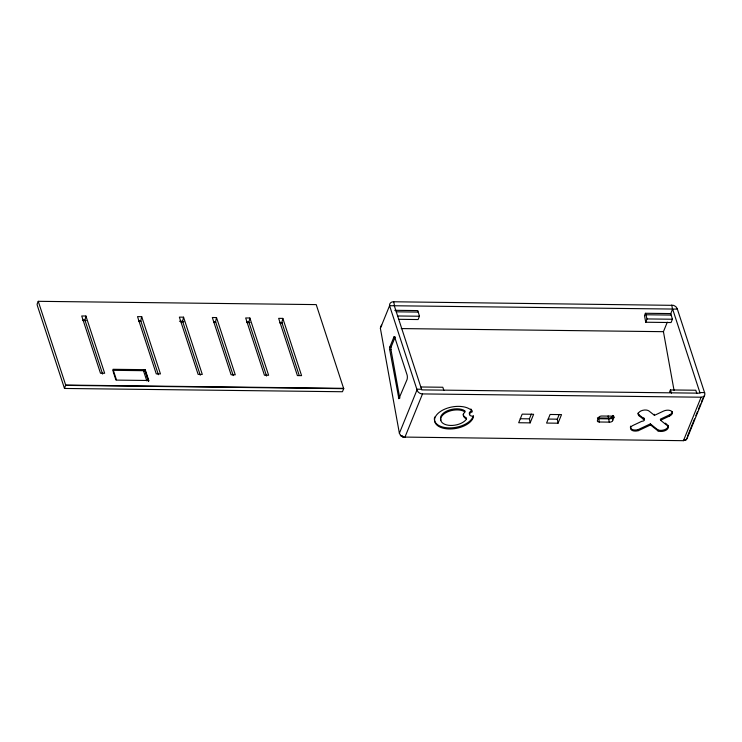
<?xml version="1.0" encoding="UTF-8"?>
<svg xmlns="http://www.w3.org/2000/svg" width="742" height="742" viewBox="0 0 742 742"><rect width="100%" height="100%" fill="white"/><g stroke="black" fill="none" stroke-linecap="round" stroke-linejoin="round"><path stroke-width="1.11" d="M687.25 437.455L686.378 439.616L683.456 440.683L402.98 437.057L400.81 435.767L399.382 433.291L380.386 328.335L380.711 326.322L381.74 325.154M102.619 374.051L84.94 320.108L85.905 316.018L81.722 315.971L100.476 373.217L104.659 373.263L85.905 316.018M158.408 374.719L140.739 320.767L141.703 316.676L137.52 316.63L156.265 373.875L160.458 373.922L141.703 316.676M144.978 370.694L145.219 369.674L112.988 369.293L116.531 380.108L148.762 380.488L148.521 381.518L144.978 370.694L112.747 370.314M200.257 375.211L182.588 321.267L183.552 317.177L179.36 317.122L198.114 374.367L202.297 374.422L183.552 317.177M233.229 375.6L215.56 321.657L216.516 317.567L212.333 317.511L231.087 374.756L235.27 374.812L216.516 317.567M266.573 376.036L248.904 322.093L249.868 318.003L245.676 317.956L264.43 375.202L268.613 375.248L249.868 318.003M299.184 375.331L281.877 322.482L282.832 318.392L278.649 318.346L297.403 375.591L301.586 375.637L282.832 318.392M613.866 417.672L613.884 417.635A2.634 1.456 -10.3 0 0 611.946 416.132L601.586 416.021A2.634 1.456 -10.3 0 0 598.608 417.625L597.431 420.51A2.634 1.456 -10.3 0 0 598.692 421.985L610.156 422.142A2.634 1.456 -10.3 0 0 612.642 420.705L613.866 417.672L613.476 415.511M38.25 301.317L37.1 304.155L37.369 305.648L64.489 388.456L342.452 391.739L343.704 388.669L316.213 304.6L38.25 301.317L65.676 385.052L64.489 388.456M380.386 328.335L389.578 305.704A5.027 3.96 22.1 0 1 393.065 301.762L673.634 305.352L675.841 306.641L677.186 308.579L704.844 393.483A4.6 3.627 22.1 0 1 701.107 397.211L683.456 440.683M389.856 346.987L393.965 336.914A3.617 0.992 -89.3 0 1 394.679 337.1L407.08 374.914A3.024 0.835 -89.3 0 1 406.978 379.746L398.871 398.732L389.698 349.565A2.606 0.714 -89.3 0 1 389.856 346.987L391.117 346.996L395.189 336.989L393.919 336.97M394.763 310.314L417.82 310.592L419.453 316.24L418.117 319.542L398.519 319.31M399.382 433.291L417.041 389.819L389.578 305.704L677.344 309.108M404.854 437.39L422.504 393.919L701.107 397.211M530.14 422.875L533.628 414.277L522.183 414.138L518.686 422.736L530.14 422.875L529.408 418.85L531.355 414.073M558.04 423.2L561.527 414.611L550.082 414.472L546.585 423.07L558.04 423.2L557.307 419.174L559.245 414.398M670.787 313.578L645.419 313.282L644.501 315.545L645.716 322.232L671.074 322.538L672.419 319.236L670.787 313.578L672.623 309.052L700.086 393.177L421.762 389.884L394.299 305.76M645.716 322.232L647.052 318.93L645.419 313.282M612.873 415.437L612.048 417.458A2.634 1.456 -10.3 0 1 609.562 418.896L598.108 418.729A2.634 1.456 -10.3 0 1 597.56 418.571M674.051 390.375L663.431 331.674L667.29 322.176M669.497 392.203L670.416 389.94L695.783 390.236L696.831 393.445M687.63 435.897L694.512 418.933M695.811 415.752L697.526 411.513M698.389 409.389L700.541 404.084M701.403 401.969L702.693 398.788M686.944 438.837L704.594 395.365M466.56 418.85L465.772 420.028A13.606 7.513 -10.3 0 1 446.396 424.86A13.606 7.513 -10.3 0 1 443.827 414.073A13.606 7.513 -10.3 0 1 463.648 411.124L464.928 411.912L464.557 412.246A10.138 5.602 -10.3 0 0 466.449 418.822L466.254 417.737A10.138 5.602 -10.3 0 1 463.138 414.166M464.362 411.161L464.733 410.827L463.453 410.038A13.606 7.513 -10.3 0 0 447.213 410.845A13.606 7.513 -10.3 0 0 440.933 420.167M667.865 425.147L668.06 426.233A6.112 3.376 -10.3 0 1 665.453 430.508A6.112 3.376 -10.3 0 1 658.043 430.935L650.558 424.953L638.472 430.62A6.112 3.376 -10.3 0 1 631.488 430.017A6.112 3.376 -10.3 0 1 632.351 425.732L641.849 421.27A2.17 1.196 -10.3 0 0 644.436 420.055A2.17 1.196 -10.3 0 0 642.86 418.794L639.029 415.733A5.936 3.274 -10.3 0 1 640.977 410.938A5.936 3.274 -10.3 0 1 649.046 411.031L654.453 415.353L663.478 411.114A5.936 3.274 -10.3 0 1 671.547 411.216A5.936 3.274 -10.3 0 1 669.599 416.012L660.575 420.25L660.38 419.165L669.405 414.926A5.936 3.274 -10.3 0 0 672.206 411.671M630.746 426.093A6.112 3.376 -10.3 0 0 632.11 429.433A6.112 3.376 -10.3 0 0 638.278 429.544L650.363 423.868L657.848 429.859A6.112 3.376 -10.3 0 0 664.665 429.674A6.112 3.376 -10.3 0 0 668.125 425.862M401.821 436.519L402.878 436.379L403.602 437.242M213.585 322.13L215.764 322.149M246.808 322.547L250.073 322.584M396.191 311.816L418.089 312.076M645.688 314.766L671.056 315.072M397.554 315.981L419.453 316.24M647.052 318.93L672.419 319.236M82.854 320.09L84.94 320.108M138.652 320.748L140.739 320.767M179.443 321.23L182.588 321.267M213.464 321.629L215.56 321.657M246.808 322.074L248.904 322.093M279.78 322.464L281.877 322.482M82.928 320.581L86.23 320.618M138.726 321.24L140.924 321.258M180.575 321.731L183.877 321.768M279.855 322.946L282.062 322.974M401.227 328.576L663.431 331.674M389.698 349.565L390.96 349.584L399.78 398.157L398.51 398.139M420.918 386.99L442.816 387.25L443.874 390.459M65.676 385.052L343.639 388.335M416.93 389.198L421.651 389.253M699.966 392.546L704.687 392.601M65.741 385.376L343.704 388.669M398.417 397.814L399.688 397.823M597.421 417.792A2.634 1.456 -10.3 0 0 597.969 417.95L609.423 418.117A2.634 1.456 -10.3 0 0 611.909 416.679L612.642 420.705M520.253 418.738L529.408 418.85M548.153 419.063L557.307 419.174M684.087 439.83L686.007 439.932M401.292 436.166L402.878 436.379L402.98 437.057M400.383 435.322L402.878 436.379M665.37 423.153L667.03 424.489M660.575 420.25L668.06 426.233M637.972 413.108A5.936 3.274 -10.3 0 0 638.834 414.648L642.655 417.709A2.17 1.196 -10.3 0 1 643.713 419.592M470.882 408.963L472.06 410.79A3.96 2.189 -10.3 0 0 469.825 414.342M670.416 389.94L671.473 393.149M145.219 369.674L148.762 380.488M145.089 370.341L148.595 381.045M143.317 370.193L146.823 380.896M113.099 371.399L115.938 380.052M393.687 301.734L394.549 305.769M671.751 305.027L672.484 309.052M669.405 414.926L669.599 416.012M657.848 429.859L658.043 430.935M654.259 414.268L654.453 415.353M650.363 423.868L650.558 424.953M642.655 417.709L642.86 418.794M638.834 414.648L639.029 415.733M638.278 429.544L638.472 430.62M608.143 415.91L609.275 422.17M598.627 418.024L599.351 422.05M464.733 410.827L464.928 411.912M422.504 393.919A4.925 3.877 22.1 0 1 417.041 389.819M390.96 349.584A2.606 0.714 -89.3 0 1 391.117 346.996M472.83 417.106A19.784 10.926 -10.3 0 1 449.68 427.911A19.784 10.926 -10.3 0 1 434.664 417.06M473.517 416.049L473.025 418.191A19.784 10.926 -10.3 0 1 444.328 428.459A19.784 10.926 -10.3 0 1 440.303 411.578A19.784 10.926 -10.3 0 1 471.077 410.048L472.255 411.875A3.96 2.189 -10.3 0 0 469.5 414.685A3.96 2.189 -10.3 0 0 473.461 416.058L473.517 416.049"/></g></svg>
